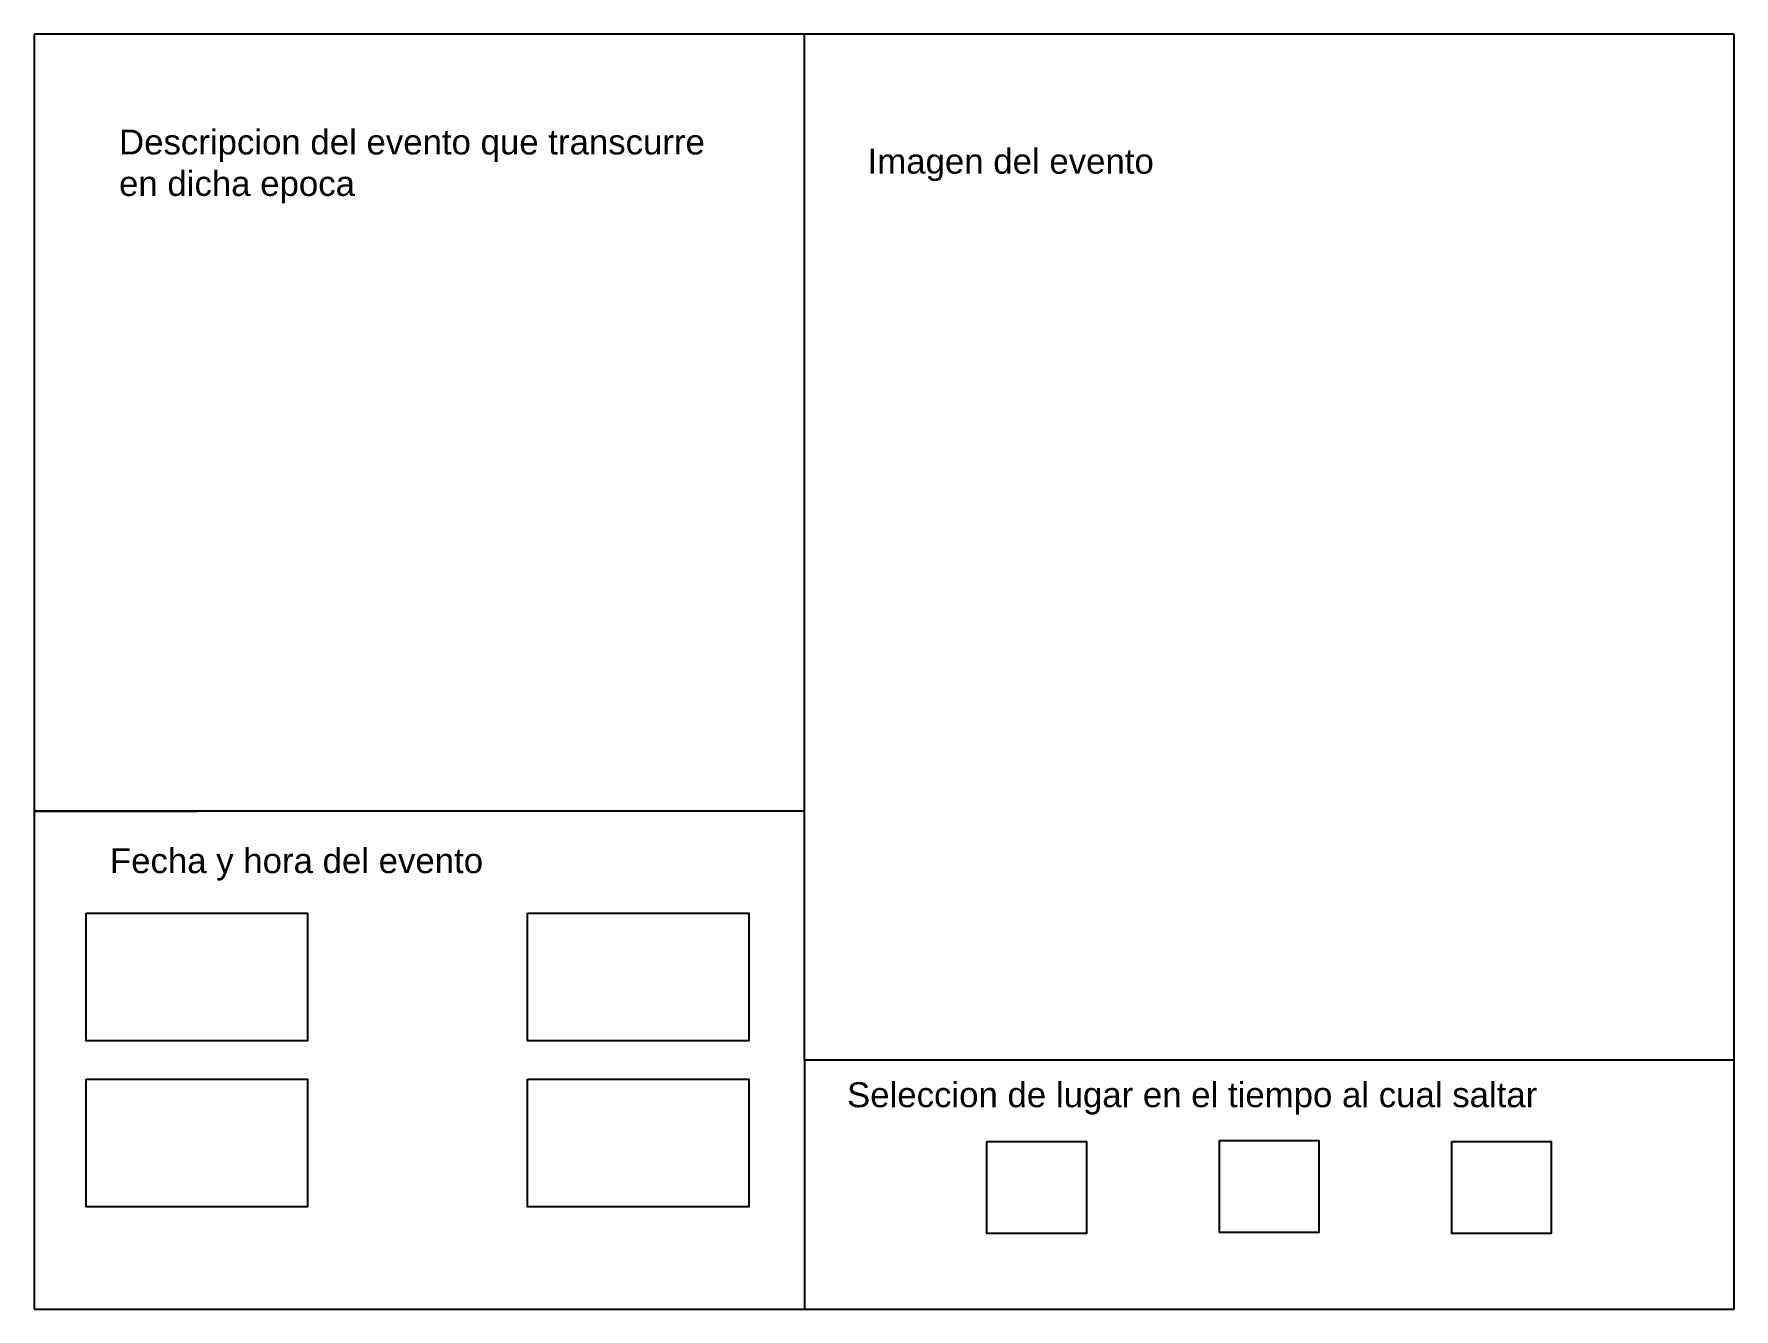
# Model space of a CAD drawing. Header units: millimetres. Extents: x 538 to 1562, y 1031 to 1799.
import ezdxf

# ---------------------------------------------------------------- set-up
doc = ezdxf.new("R2010")
doc.units = ezdxf.units.MM
doc.styles.get("Standard").update_dxf_attribs({"font": 'arial.ttf'})

msp = doc.modelspace()

# ---------------------------------------------------------------- linework, layer by layer
for p, q in [((538.4, 1799.1), (538.4, 1031.1)), ((1562.4, 1799.1), (538.4, 1799.1)), ((1002.4, 1181.1), (1002.4, 1799.1)), ((1562.4, 1031.1), (1562.4, 1799.1)), ((1002.4, 1331.1), (538.4, 1331.1)), ((538.4, 1331.1), (636.6, 1331.1)), ((1002.4, 1331.1), (902.4, 1331.1)), ((1002.4, 1181.1), (1002.4, 1331.1)), ((1562.4, 1181.1), (1002.4, 1181.1)), ((1002.4, 1181.1), (1002.4, 1031.1)), ((1002.4, 1181.1), (1002.4, 1104.4)), ((1562.4, 1031.1), (1562.4, 1181.1)), ((1112.4, 1132.1), (1172.3, 1132.1)), ((1252.4, 1132.7), (1312.3, 1132.7)), ((1392.4, 1132.1), (1452.3, 1132.1)), ((538.4, 1031.1), (1562.4, 1031.1))]:
    msp.add_line(p, q)
for points in [[(569.9, 1269.6), (703.2, 1269.6), (703.2, 1192.6), (569.9, 1192.6)], [(835.7, 1269.6), (969, 1269.6), (969, 1192.6), (835.7, 1192.6)], [(569.9, 1169.6), (703.2, 1169.6), (703.2, 1092.6), (569.9, 1092.6)], [(835.7, 1169.6), (969, 1169.6), (969, 1092.6), (835.7, 1092.6)], [(1112.4, 1132.1), (1172.3, 1132.1), (1172.3, 1076.7), (1112.4, 1076.7)], [(1252.4, 1132.7), (1312.3, 1132.7), (1312.3, 1077.3), (1252.4, 1077.3)], [(1392.4, 1132.1), (1452.3, 1132.1), (1452.3, 1076.7), (1392.4, 1076.7)]]:
    msp.add_lwpolyline(points, close=True)

# ---------------------------------------------------------------- texts
at = {"char_height": 15, "attachment_point": 1}
for s, width, insert in [('Descripcion del evento que transcurre en dicha epoca', 355.311, (589.6, 1741.6)), ('Imagen del evento', 454.712, (1040.5, 1730)), ('Fecha y hora del evento', 454.679, (584.1, 1308.7)), ('Seleccion de lugar en el tiempo al cual saltar', 460.146, (1028.1, 1167.7))]:
    msp.add_mtext_dynamic_manual_height_columns(s, width=width, gutter_width=12.5, heights=[0], dxfattribs=dict(at, insert=insert))

doc.saveas('drawing.dxf')
